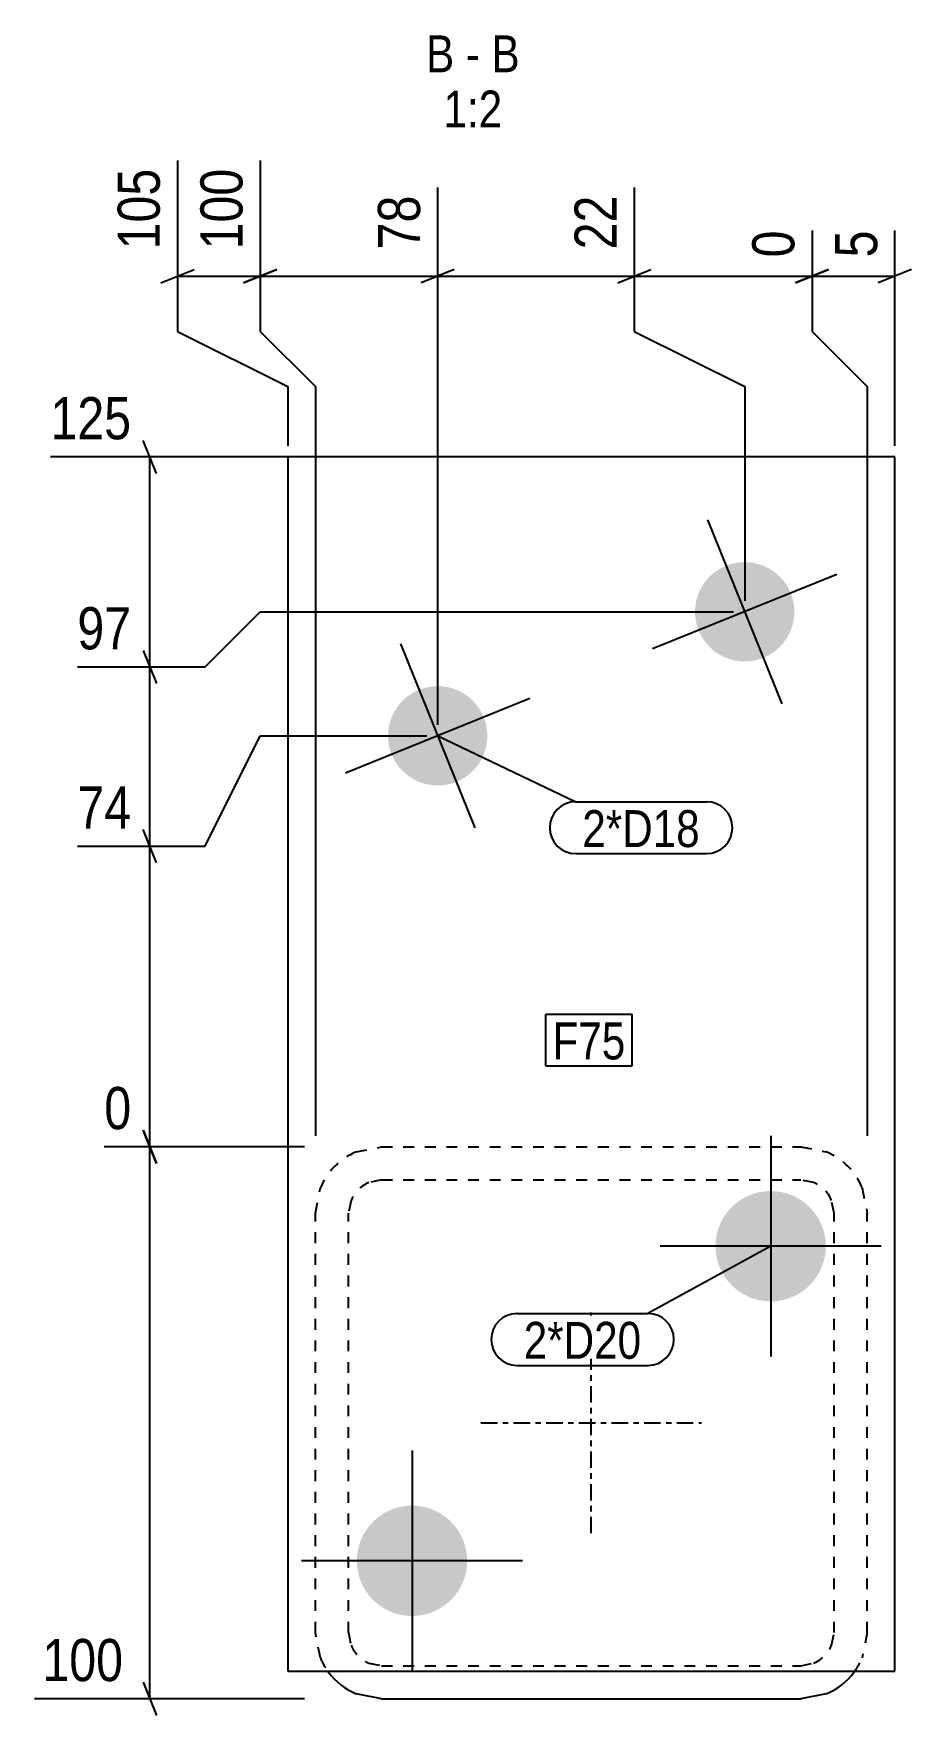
# Model space of a CAD drawing. Header units: millimetres. Extents: x 7 to 27937, y 5 to 621.
# Drawn here: x 20511.5 to 20670.5, y 4.8 to 309.5 of the extents above; entities that cross this region are included whole.
import ezdxf

# ---------------------------------------------------------------- set-up
doc = ezdxf.new("R2010")
doc.units = ezdxf.units.MM
doc.linetypes.add('DXK_LINE_DOT2', pattern=[3.9198, 1.9599, -1.9599])
doc.linetypes.add('DXK_LINE_DOT3', pattern=[5.9187, 2.979, -0.9799, 0.9799, -0.9799])
for name, color, linetype in [('MÅLSÆTNING', 7, 'Continuous'), ('STÅL', 7, 'Continuous'), ('TEKST', 7, 'Continuous')]:
    doc.layers.add(name, color=color, linetype=linetype)
doc.styles.add('Arial Narrow', font='ARIALN.TTF', dxfattribs={"height": 0.2})

msp = doc.modelspace()

# ---------------------------------------------------------------- hatches: boundary and pattern name
at = {"layer": 'STÅL', "linetype": 'Continuous'}
for points in [[(20643.68, 196.4, -1), (20636.94, 213.09, -1)], [(20588.05, 173.92, -1), (20581.31, 190.61, -1)], [(20655.02, 89.8, -1), (20635.02, 89.8, -1)], [(20590.02, 32.8, -1), (20570.02, 32.8, -1)]]:
    msp.add_hatch(color=96, dxfattribs=at).paths.add_polyline_path(points)

# ---------------------------------------------------------------- linework, layer by layer
at = {"layer": 'MÅLSÆTNING', "color": 7, "linetype": 'Continuous'}
for p, q in [((20537.52, 286.49), (20537.52, 255.55)), ((20552.51, 286.49), (20552.51, 255.55)), ((20552.51, 286.49), (20552.51, 255.55)), ((20584.68, 184.27), (20584.68, 281.61)), ((20584.68, 184.27), (20584.68, 281.61)), ((20620.31, 281.61), (20620.31, 255.55)), ((20620.31, 281.61), (20620.31, 255.55)), ((20652.51, 273.82), (20652.51, 255.55)), ((20652.51, 273.82), (20652.51, 255.55)), ((20667.52, 234.8), (20667.52, 273.82)), ((20534.52, 264.35), (20540.52, 266.75)), ((20537.52, 265.55), (20552.51, 265.55)), ((20555.51, 266.75), (20549.51, 264.35)), ((20549.51, 264.35), (20555.51, 266.75)), ((20552.51, 265.55), (20584.68, 265.55)), ((20587.68, 266.75), (20581.68, 264.35)), ((20587.68, 266.75), (20581.68, 264.35)), ((20584.68, 265.55), (20620.31, 265.55)), ((20617.31, 264.35), (20623.31, 266.75)), ((20617.31, 264.35), (20623.31, 266.75)), ((20620.31, 265.55), (20652.51, 265.55)), ((20649.51, 264.35), (20655.51, 266.75)), ((20652.51, 265.55), (20667.52, 265.55)), ((20670.52, 266.75), (20664.52, 264.35)), ((20537.52, 255.55), (20557.52, 245.55)), ((20552.51, 255.55), (20562.51, 245.55)), ((20552.51, 255.55), (20562.51, 245.55)), ((20620.31, 255.55), (20640.31, 245.55)), ((20620.31, 255.55), (20640.31, 245.55)), ((20652.51, 255.55), (20662.51, 245.55)), ((20652.51, 255.55), (20662.51, 245.55)), ((20557.52, 245.55), (20557.52, 234.8)), ((20562.51, 245.55), (20562.51, 109.8)), ((20562.51, 245.55), (20562.51, 109.8)), ((20640.31, 245.55), (20640.31, 206.74)), ((20640.31, 245.55), (20640.31, 206.74)), ((20662.51, 245.55), (20662.51, 109.8)), ((20662.51, 245.55), (20662.51, 109.8)), ((20533.73, 229.8), (20531.33, 235.8)), ((20665.52, 232.8), (20514.51, 232.8)), ((20532.53, 194.74), (20532.53, 232.8)), ((20542.53, 194.74), (20552.53, 204.74)), ((20542.53, 194.74), (20552.53, 204.74)), ((20552.53, 204.74), (20638.31, 204.74)), ((20552.53, 204.74), (20638.31, 204.74)), ((20531.33, 197.74), (20533.73, 191.74)), ((20531.33, 197.74), (20533.73, 191.74)), ((20519.38, 194.74), (20542.53, 194.74)), ((20519.38, 194.74), (20542.53, 194.74)), ((20532.53, 162.27), (20532.53, 194.74)), ((20542.53, 162.27), (20552.53, 182.27)), ((20542.53, 162.27), (20552.53, 182.27)), ((20552.53, 182.27), (20582.68, 182.27)), ((20552.53, 182.27), (20582.68, 182.27)), ((20533.73, 159.27), (20531.33, 165.27)), ((20533.73, 159.27), (20531.33, 165.27)), ((20519.38, 162.27), (20542.53, 162.27)), ((20519.38, 162.27), (20542.53, 162.27)), ((20532.53, 107.8), (20532.53, 162.27)), ((20533.73, 104.8), (20531.33, 110.8)), ((20560.51, 107.8), (20524.26, 107.8)), ((20560.51, 107.8), (20524.26, 107.8)), ((20532.53, 7.8), (20532.53, 107.8)), ((20531.33, 10.8), (20533.73, 4.8)), ((20560.51, 7.8), (20511.59, 7.8))]:
    msp.add_line(p, q, dxfattribs=at)
at = {"layer": 'STÅL', "color": 2, "linetype": 'Continuous'}
for p, q in [((20557.52, 232.8), (20557.52, 12.8)), ((20667.52, 232.8), (20557.52, 232.8)), ((20667.52, 12.8), (20667.52, 232.8)), ((20557.52, 12.8), (20667.52, 12.8)), ((20574.51, 7.8), (20569.92, 8.71)), ((20574.51, 7.8), (20650.51, 7.8)), ((20655.1, 8.71), (20650.51, 7.8))]:
    msp.add_line(p, q, dxfattribs=at)
at = {"layer": 'STÅL', "color": 96, "linetype": 'Continuous'}
for p, q in [((20633.57, 221.43), (20647.06, 188.05)), ((20657, 211.49), (20623.62, 198)), ((20577.94, 198.96), (20591.43, 165.58)), ((20601.37, 189.01), (20567.99, 175.52)), ((20645.02, 109.8), (20645.02, 69.8)), ((20665.02, 89.8), (20625.02, 89.8)), ((20580.02, 52.8), (20580.02, 12.8)), ((20600.02, 32.8), (20560.02, 32.8))]:
    msp.add_line(p, q, dxfattribs=at)
at = {"layer": 'STÅL', "color": 7, "linetype": 'DXK_LINE_DOT2'}
for p, q in [((20569.92, 106.89), (20574.51, 107.8)), ((20574.51, 107.8), (20650.51, 107.8)), ((20650.51, 107.8), (20655.1, 106.89)), ((20574.51, 101.8), (20572.21, 101.34)), ((20574.51, 101.8), (20650.51, 101.8)), ((20652.81, 101.34), (20650.51, 101.8)), ((20562.51, 95.8), (20563.42, 100.39)), ((20568.97, 98.1), (20568.51, 95.8)), ((20656.51, 95.8), (20656.05, 98.1)), ((20661.6, 100.39), (20662.51, 95.8)), ((20562.51, 19.8), (20562.51, 95.8)), ((20568.51, 19.8), (20568.51, 95.8)), ((20656.51, 19.8), (20656.51, 95.8)), ((20662.51, 19.8), (20662.51, 95.8)), ((20563.42, 15.21), (20562.51, 19.8)), ((20568.51, 19.8), (20568.97, 17.5)), ((20656.05, 17.5), (20656.51, 19.8)), ((20662.51, 19.8), (20661.6, 15.21)), ((20572.21, 14.26), (20574.51, 13.8)), ((20574.51, 13.8), (20650.51, 13.8)), ((20650.51, 13.8), (20652.81, 14.26))]:
    msp.add_line(p, q, dxfattribs=at)
at = {"layer": 'STÅL', "color": 7, "linetype": 'DXK_LINE_DOT3'}
for p, q in [((20612.51, 37.8), (20612.51, 77.8)), ((20592.51, 57.8), (20632.51, 57.8))]:
    msp.add_line(p, q, dxfattribs=at)
at = {"layer": 'STÅL', "color": 7, "linetype": 'DXK_LINE_DOT2'}
for centre, radius, start, end in [((20574.51, 95.8), 12, 112.5, 157.5), ((20650.51, 95.8), 12, 22.5, 67.5), ((20574.51, 95.8), 6, 112.5, 157.5), ((20650.51, 95.8), 6, 22.5, 67.5), ((20574.51, 19.8), 6, 202.5, 247.5), ((20650.51, 19.8), 6, 292.5, 337.5), ((20574.51, 19.8), 12, 202.5, 216.4486), ((20650.51, 19.8), 12, 323.5514, 337.5)]:
    msp.add_arc(centre, radius, start, end, dxfattribs=at)
at = {"layer": 'STÅL', "color": 2, "linetype": 'Continuous'}
for centre, start, end in [((20574.51, 19.8), 216.4486, 247.5), ((20650.51, 19.8), 292.5, 323.5514)]:
    msp.add_arc(centre, 12, start, end, dxfattribs=at)

# ---------------------------------------------------------------- wipeouts: each hides what was drawn before it
at = {"color": 0, "linetype": 'Continuous'}
for points, layer in [([(20535.92, 286.63), (20524.72, 286.63), (20524.72, 268.81), (20535.92, 268.81)], 'MÅLSÆTNING'), ([(20550.91, 286.63), (20539.71, 286.63), (20539.71, 268.81), (20550.91, 268.81)], 'MÅLSÆTNING'), ([(20583.08, 281.76), (20571.88, 281.76), (20571.88, 268.81), (20583.08, 268.81)], 'MÅLSÆTNING'), ([(20618.71, 281.76), (20607.51, 281.76), (20607.51, 268.81), (20618.71, 268.81)], 'MÅLSÆTNING'), ([(20529.28, 9.4), (20529.28, 20.6), (20511.45, 20.6), (20511.45, 9.4)], 'MÅLSÆTNING'), ([(20587.68, 302.49), (20587.68, 309.49), (20582.57, 309.49), (20582.57, 302.49)], 'TEKST'), ([(20592.33, 302.49), (20592.33, 309.49), (20589.78, 309.49), (20589.78, 302.49)], 'TEKST'), ([(20599.54, 302.49), (20599.54, 309.49), (20594.43, 309.49), (20594.43, 302.49)], 'TEKST'), ([(20596.39, 292.49), (20596.39, 299.49), (20585.72, 299.49), (20585.72, 292.49)], 'TEKST')]:
    msp.add_wipeout(points, dxfattribs=at).dxf.layer = layer
at = {"color": 0}
for points in [[(20632.19, 162.12), (20632.19, 169.12), (20610.88, 169.12), (20610.88, 162.12)], [(20618.7, 123.65), (20618.7, 130.65), (20605.48, 130.65), (20605.48, 123.65)]]:
    msp.add_wipeout(points, dxfattribs=at).dxf.layer = 'TEKST'

# ---------------------------------------------------------------- next in the draw order: texts
at = {"layer": 'MÅLSÆTNING', "color": 3, "linetype": 'Continuous', "style": 'Arial Narrow'}
for s, p in [('105', (20534.32, 270.41)), ('100', (20549.31, 270.41)), ('78', (20581.48, 270.41)), ('22', (20617.11, 270.41))]:
    msp.add_text(s, height=7.635, rotation=90.0002, dxfattribs=at).set_placement(p)
msp.add_text('100', height=7.635, dxfattribs=at).set_placement((20513.05, 11))
at = {"layer": 'TEKST', "color": 3, "linetype": 'Continuous', "style": 'Arial Narrow'}
for s, height, p in [('B', 6.68, (20582.57, 302.49)), ('B', 6.68, (20594.43, 302.49)), ('-', 6.68, (20589.78, 302.49)), ('1:2', 6.681, (20585.72, 292.49))]:
    msp.add_text(s, height=height, dxfattribs=at).set_placement(p)

# ---------------------------------------------------------------- next in the draw order: wipeouts: each hides what was drawn before it
at = {"color": 0, "linetype": 'Continuous'}
for points in [[(20665.92, 275.42), (20654.72, 275.42), (20654.72, 267.35), (20665.92, 267.35)], [(20530.73, 234.4), (20530.73, 245.6), (20512.91, 245.6), (20512.91, 234.4)], [(20530.73, 196.34), (20530.73, 207.54), (20517.78, 207.54), (20517.78, 196.34)], [(20530.73, 163.87), (20530.73, 175.07), (20517.78, 175.07), (20517.78, 163.87)], [(20530.73, 109.4), (20530.73, 120.6), (20522.66, 120.6), (20522.66, 109.4)]]:
    msp.add_wipeout(points, dxfattribs=at).dxf.layer = 'MÅLSÆTNING'
at = {"color": 0}
for points in [[(20632.19, 162.12), (20632.19, 169.12), (20610.88, 169.12), (20610.88, 162.12)], [(20618.7, 123.65), (20618.7, 130.65), (20605.48, 130.65), (20605.48, 123.65)], [(20621.58, 69.41), (20621.58, 76.41), (20600.27, 76.41), (20600.27, 69.41)]]:
    msp.add_wipeout(points, dxfattribs=at).dxf.layer = 'TEKST'

# ---------------------------------------------------------------- next in the draw order: linework, layer by layer
at = {"layer": 'MÅLSÆTNING', "color": 7, "linetype": 'Continuous'}
for p, q in [((20655.51, 266.75), (20649.51, 264.35)), ((20531.33, 110.8), (20533.73, 104.8))]:
    msp.add_line(p, q, dxfattribs=at)
at = {"layer": 'TEKST', "color": 7, "linetype": 'Continuous'}
for p, q in [((20584.68, 182.27), (20609.68, 170.32)), ((20609.68, 170.32), (20633.39, 170.32)), ((20609.68, 160.92), (20633.39, 160.92)), ((20604.28, 131.85), (20619.9, 131.85)), ((20604.28, 122.45), (20604.28, 131.85)), ((20619.9, 122.45), (20619.9, 131.85)), ((20604.28, 122.45), (20619.9, 122.45))]:
    msp.add_line(p, q, dxfattribs=at)
for centre, start, end in [((20609.68, 165.62), 90, 270), ((20633.39, 165.62), 270, 90)]:
    msp.add_arc(centre, 4.7, start, end, dxfattribs=at)

# ---------------------------------------------------------------- next in the draw order: texts
at = {"layer": 'MÅLSÆTNING', "color": 3, "linetype": 'Continuous', "style": 'Arial Narrow'}
msp.add_text('5', height=7.64, rotation=90.0002, dxfattribs=at).set_placement((20664.32, 268.95))
for s, height, p in [('125', 7.635, (20514.51, 236)), ('97', 7.635, (20519.38, 197.94)), ('74', 7.635, (20519.38, 165.47)), ('0', 7.64, (20524.26, 111))]:
    msp.add_text(s, height=height, dxfattribs=at).set_placement(p)
at = {"layer": 'TEKST', "color": 3, "style": 'Arial Narrow'}
for s, p in [('2*D18', (20610.88, 162.12)), ('F75', (20605.48, 123.65))]:
    msp.add_text(s, height=6.681, dxfattribs=at).set_placement(p)

# ---------------------------------------------------------------- next in the draw order: wipeouts: each hides what was drawn before it
at = {"color": 0}
msp.add_wipeout([(20621.58, 69.41), (20621.58, 76.41), (20600.27, 76.41), (20600.27, 69.41)], dxfattribs=at).dxf.layer = 'TEKST'

# ---------------------------------------------------------------- next in the draw order: linework, layer by layer
at = {"layer": 'TEKST', "color": 7, "linetype": 'Continuous'}
for p, q in [((20645.02, 89.8), (20622.78, 77.61)), ((20599.07, 77.61), (20622.78, 77.61)), ((20599.07, 68.21), (20622.78, 68.21))]:
    msp.add_line(p, q, dxfattribs=at)
for centre, start, end in [((20599.07, 72.91), 90, 270), ((20622.78, 72.91), 270, 90)]:
    msp.add_arc(centre, 4.7, start, end, dxfattribs=at)

# ---------------------------------------------------------------- next in the draw order: texts
at = {"layer": 'TEKST', "color": 3, "style": 'Arial Narrow'}
msp.add_text('2*D20', height=6.681, dxfattribs=at).set_placement((20600.27, 69.41))

# ---------------------------------------------------------------- next in the draw order: wipeouts: each hides what was drawn before it
at = {"color": 0, "linetype": 'Continuous'}
msp.add_wipeout([(20650.91, 275.42), (20639.71, 275.42), (20639.71, 267.35), (20650.91, 267.35)], dxfattribs=at).dxf.layer = 'MÅLSÆTNING'

# ---------------------------------------------------------------- next in the draw order: texts
at = {"layer": 'MÅLSÆTNING', "color": 3, "linetype": 'Continuous', "style": 'Arial Narrow'}
msp.add_text('0', height=7.64, rotation=90.0002, dxfattribs=at).set_placement((20649.31, 268.95))

doc.saveas('drawing.dxf')
